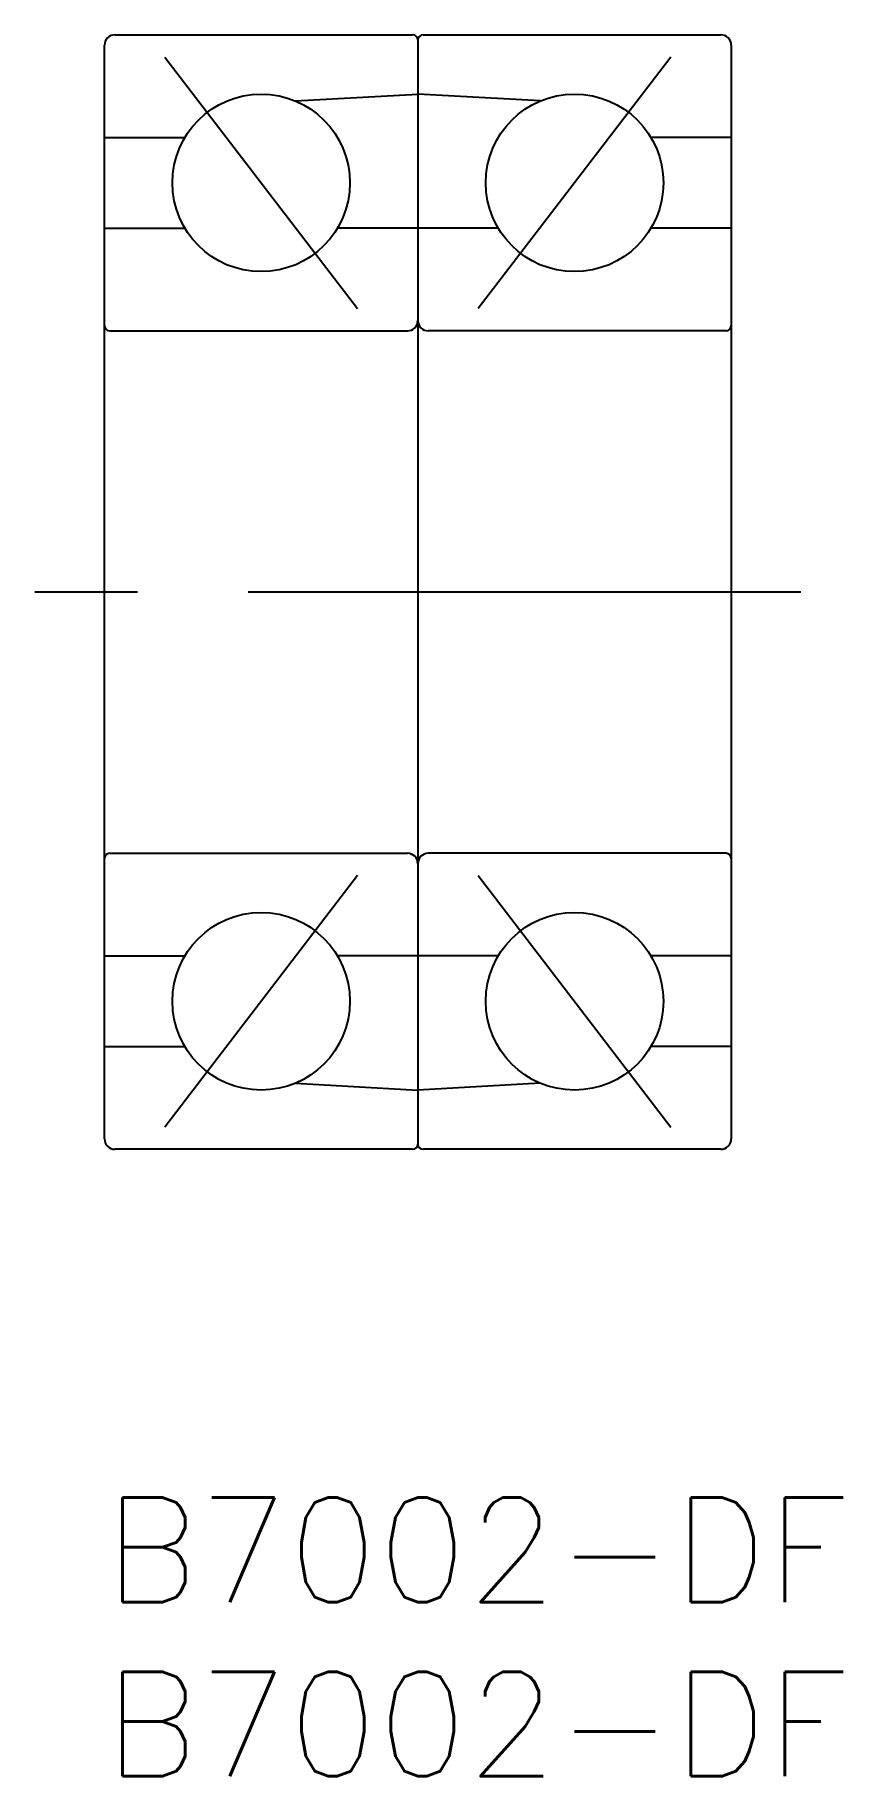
# Model space of a CAD drawing. Extents: x -2 to 21.2, y -8 to 42.
import ezdxf

# ---------------------------------------------------------------- set-up
doc = ezdxf.new("R2010")
doc.units = 0
doc.header["$LTSCALE"] = 0.5
doc.linetypes.add('CENTER', pattern=[50.8, 31.75, -6.35, 6.35, -6.35])
for name, color, linetype in [('MSM_CENTER', 1, 'CENTER'), ('MSM_CONTINUOUS', 7, 'CONTINUOUS'), ('MSM_PART_NUMBER', 7, 'CONTINUOUS')]:
    doc.layers.add(name, color=color, linetype=linetype)
doc.styles.get("Standard").update_dxf_attribs({"font": 'txt.shx', "height": 1, "bigfont": 'bigfont.shx'})

# ---------------------------------------------------------------- blocks, each defined once
blk = doc.blocks.new('*U2')
at = {"layer": 'MSM_PART_NUMBER'}
blk.add_text('B7002-DF', height=3, dxfattribs=at).set_placement((0, -3))
blk = doc.blocks.new('*U3')
at = {"layer": 'MSM_PART_NUMBER'}
blk.add_text('B7002-DF', height=3, dxfattribs=at).set_placement((0, -8))

msp = doc.modelspace()

# ---------------------------------------------------------------- linework, layer by layer
at = {"layer": 'MSM_CENTER'}
for p, q in [((1.733, 41.362), (7.267, 34.138)), ((16.267, 41.362), (10.733, 34.138)), ((20, 26), (-2, 26)), ((7.267, 17.862), (1.733, 10.638)), ((10.733, 17.862), (16.267, 10.638))]:
    msp.add_line(p, q, dxfattribs=at)
at = {"layer": 'MSM_CONTINUOUS'}
for p, q in [((0.3, 42), (8.85, 42)), ((9.15, 42), (17.7, 42)), ((0, 10.3), (0, 41.7)), ((9, 41.85), (9, 10.15)), ((18, 41.7), (18, 10.3)), ((5.488, 40.101), (9, 40.3)), ((12.512, 40.101), (9, 40.3)), ((0, 39.05), (2.306, 39.05)), ((18, 39.05), (15.694, 39.05)), ((0, 36.45), (2.306, 36.45)), ((11.306, 36.45), (6.694, 36.45)), ((18, 36.45), (15.694, 36.45)), ((0.15, 33.5), (8.7, 33.5)), ((17.85, 33.5), (9.3, 33.5)), ((0.15, 18.5), (8.7, 18.5)), ((17.85, 18.5), (9.3, 18.5)), ((0, 15.55), (2.306, 15.55)), ((11.306, 15.55), (6.694, 15.55)), ((18, 15.55), (15.694, 15.55)), ((0, 12.95), (2.306, 12.95)), ((18, 12.95), (15.694, 12.95)), ((5.488, 11.899), (9, 11.7)), ((12.512, 11.899), (9, 11.7)), ((8.85, 10), (0.3, 10)), ((17.7, 10), (9.15, 10))]:
    msp.add_line(p, q, dxfattribs=at)
for centre in [(4.5, 37.75), (13.5, 37.75), (4.5, 14.25), (13.5, 14.25)]:
    msp.add_circle(centre, 2.55, dxfattribs=at)
for centre, radius, start, end in [((0.3, 41.7), 0.3, 90, 180), ((8.85, 41.85), 0.15, 0, 90), ((9.15, 41.85), 0.15, 90, 180), ((17.7, 41.7), 0.3, 0, 90), ((0.15, 33.65), 0.15, 180, 270), ((8.7, 33.8), 0.3, 270, 0), ((9.3, 33.8), 0.3, 180, 270), ((17.85, 33.65), 0.15, 270, 0), ((0.15, 18.35), 0.15, 90, 180), ((8.7, 18.2), 0.3, 0, 90), ((9.3, 18.2), 0.3, 90, 180), ((17.85, 18.35), 0.15, 0, 90), ((0.3, 10.3), 0.3, 180, 270), ((8.85, 10.15), 0.15, 270, 0), ((9.15, 10.15), 0.15, 180, 270), ((17.7, 10.3), 0.3, 270, 0)]:
    msp.add_arc(centre, radius, start, end, dxfattribs=at)

# ---------------------------------------------------------------- block references
for name in ['*U2', '*U3']:
    msp.add_blockref(name, (0, 0), dxfattribs=at)

doc.saveas('drawing.dxf')
